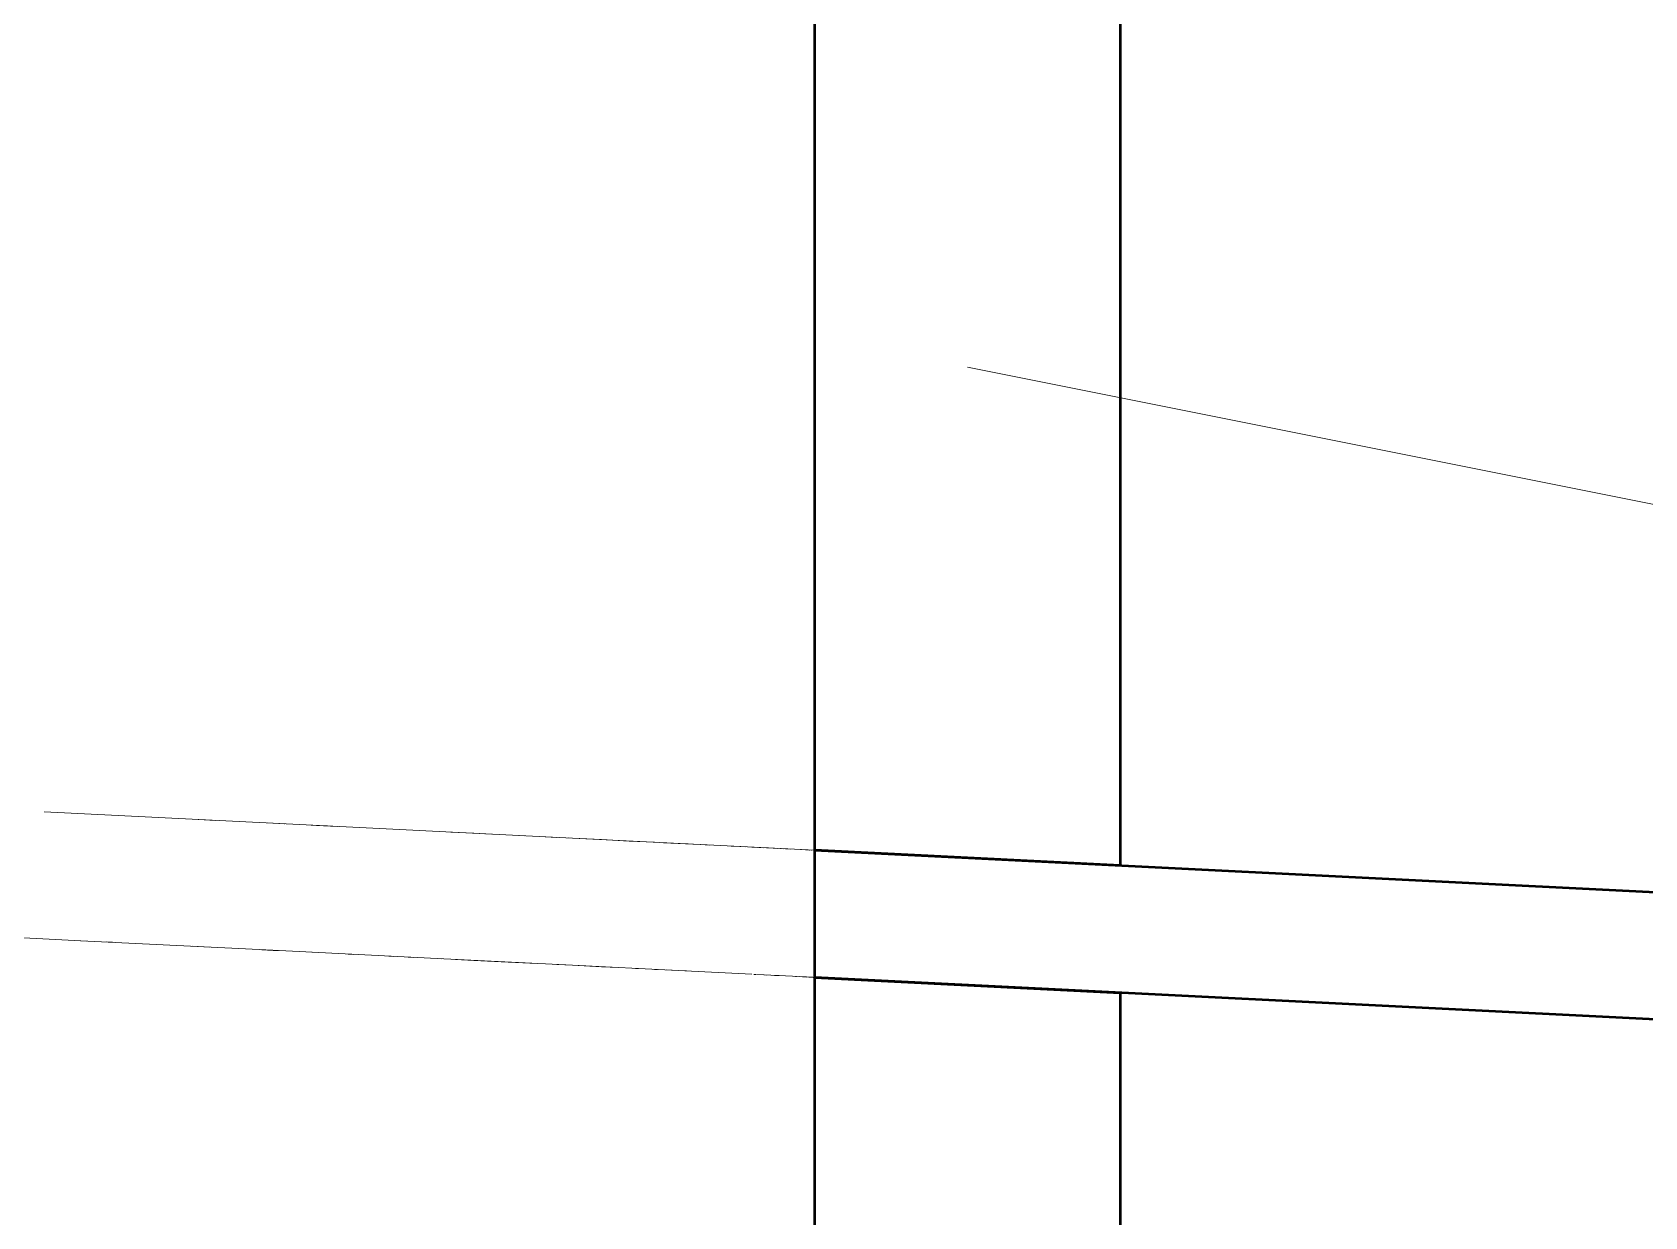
# Model space of a CAD drawing. Header units: metres. Extents: x 10 to 831, y 10 to 584.
# Drawn here: x 289.69 to 315.05, y 270.63 to 289.27 of the extents above; entities that cross this region are included whole.
import ezdxf

# ---------------------------------------------------------------- set-up
doc = ezdxf.new("R2010")
doc.units = ezdxf.units.M
for name, color, linetype, lineweight in [('CUT', 7, 'Continuous', 50), ('TXT', 7, 'Continuous', 18), ('VIS', 8, 'Continuous', 13)]:
    doc.layers.add(name, color=color, linetype=linetype, lineweight=lineweight)

msp = doc.modelspace()

# ---------------------------------------------------------------- linework, layer by layer
at = {"layer": 'CUT'}
for p, q in [((302, 276.4), (302, 300)), ((306.8, 300), (306.8, 276.16)), ((306.8, 276.16), (302, 276.4)), ((302, 274.4), (302, 276.4)), ((302, 276.4), (350, 273.9999)), ((302, 266.4), (302, 274.4)), ((302, 274.4), (306.8, 274.16)), ((350, 271.9999), (302, 274.4)), ((306.8, 274.16), (306.8, 266.16))]:
    msp.add_line(p, q, dxfattribs=at)
at = {"layer": 'TXT'}
msp.add_line((304.4, 284), (334.4, 278), dxfattribs=at)
at = {"layer": 'VIS'}
for p, q in [((302, 276.4), (302, 300)), ((306.8, 300), (306.8, 276.16)), ((289.8748, 277.0064), (293.4744, 276.8264)), ((292.574, 276.8712), (292.2948, 276.8852)), ((293.476, 276.8264), (293.3864, 276.8308)), ((293.4744, 276.8264), (298.1836, 276.5908)), ((293.4744, 276.8264), (293.6592, 276.8172)), ((293.476, 276.8264), (293.6492, 276.8176)), ((294.16, 276.792), (294.0744, 276.7964)), ((294.49, 276.7756), (294.16, 276.792)), ((294.16, 276.792), (294.3316, 276.7836)), ((296.632, 276.6684), (296.272, 276.6864)), ((296.904, 276.6548), (296.632, 276.6684)), ((296.632, 276.6684), (296.798, 276.66)), ((297.436, 276.6284), (297.2412, 276.638)), ((297.94, 276.6028), (297.7568, 276.612)), ((298.184, 276.5908), (298.1232, 276.594)), ((298.1836, 276.5908), (301.042, 276.448)), ((298.644, 276.5676), (298.184, 276.5908)), ((299.076, 276.546), (298.644, 276.5676)), ((299.476, 276.526), (299.076, 276.546)), ((299.076, 276.546), (299.2348, 276.5384)), ((299.848, 276.5076), (299.6156, 276.5192)), ((300.192, 276.4904), (299.848, 276.5076)), ((299.848, 276.5076), (300.004, 276.4996)), ((300.27, 276.4864), (300.192, 276.4904)), ((300.192, 276.4904), (300.3468, 276.4828)), ((300.7172, 276.464), (300.6816, 276.466)), ((300.914, 276.4544), (300.8196, 276.4592)), ((301.04, 276.448), (301.0084, 276.4496)), ((301.0968, 276.4452), (301.04, 276.448)), ((301.04, 276.448), (301.1908, 276.4404)), ((301.042, 276.448), (302, 276.4)), ((301.042, 276.448), (301.24, 276.438)), ((301.268, 276.4364), (301.2396, 276.438)), ((301.46, 276.4268), (301.268, 276.4364)), ((301.268, 276.4364), (301.4172, 276.4292)), ((301.5012, 276.4248), (301.46, 276.4268)), ((301.46, 276.4268), (301.6076, 276.4196)), ((301.786, 276.4108), (301.7728, 276.4112)), ((301.864, 276.4068), (301.8512, 276.4076)), ((301.864, 276.4068), (302.008, 276.3996)), ((301.9212, 276.404), (301.9116, 276.4044)), ((301.9508, 276.4024), (301.9456, 276.4028)), ((301.984, 276.4008), (301.9784, 276.4012)), ((302.0448, 276.3976), (301.98, 276.4008)), ((301.992, 276.4004), (301.99, 276.4004)), ((302, 276.4), (301.998, 276.4)), ((306.8, 276.16), (302, 276.4)), ((302, 274.4), (302, 276.4)), ((350, 273.9999), (302, 276.4)), ((302.0092, 276.3996), (302.2076, 276.3896)), ((302.0484, 276.3976), (302.5128, 276.3744)), ((302.0508, 276.3976), (302.4936, 276.3752)), ((302.1628, 276.392), (302.3116, 276.3844)), ((302.1688, 276.3916), (302.348, 276.3828)), ((302.3032, 276.3848), (302.2384, 276.388)), ((302.2452, 276.3876), (302.3956, 276.3804)), ((302.2536, 276.3872), (304.0016, 276.3)), ((302.306, 276.3848), (302.7612, 276.362)), ((302.3276, 276.3836), (302.51, 276.3744)), ((302.3448, 276.3828), (302.5008, 276.3748)), ((302.3468, 276.3828), (302.5396, 276.3732)), ((302.44, 276.378), (302.5844, 276.3708)), ((302.5616, 276.372), (302.4972, 276.3752)), ((302.5104, 276.3744), (303.0328, 276.3484)), ((302.5112, 276.3744), (302.9396, 276.3532)), ((302.632, 276.3684), (303.3584, 276.332)), ((302.6952, 276.3652), (302.8848, 276.3556)), ((302.696, 276.3652), (302.8916, 276.3556)), ((302.82, 276.3588), (302.7556, 276.3624)), ((302.7592, 276.362), (302.908, 276.3544)), ((302.7984, 276.36), (302.998, 276.35)), ((302.8476, 276.3576), (302.998, 276.35)), ((302.9364, 276.3532), (303.3796, 276.3312)), ((302.9408, 276.3528), (303.14, 276.3428)), ((302.9768, 276.3512), (303.7504, 276.3124)), ((303.134, 276.3432), (303.0164, 276.3492)), ((303.0164, 276.3492), (303.1604, 276.342)), ((303.082, 276.346), (303.94, 276.3032)), ((303.2168, 276.3392), (303.672, 276.3164)), ((303.2812, 276.336), (303.7492, 276.3124)), ((303.4476, 276.3276), (303.33, 276.3336)), ((303.3556, 276.3324), (303.5048, 276.3248)), ((303.3684, 276.3316), (303.7968, 276.31)), ((303.3932, 276.3304), (303.5924, 276.3204)), ((303.4212, 276.3288), (304.016, 276.2992)), ((303.43, 276.3284), (303.63, 276.3184)), ((303.45, 276.3276), (303.6008, 276.32)), ((303.478, 276.326), (303.6736, 276.3164)), ((303.5924, 276.3204), (303.7368, 276.3132)), ((303.8396, 276.308), (303.6436, 276.318)), ((303.832, 276.3084), (304.0216, 276.2988)), ((303.9036, 276.3048), (304.426, 276.2788)), ((303.952, 276.3024), (304.1012, 276.2948)), ((304.0752, 276.2964), (303.9576, 276.302)), ((303.9912, 276.3004), (304.1896, 276.2904)), ((304.0524, 276.2972), (304.5044, 276.2748)), ((304.0852, 276.2956), (304.8116, 276.2596)), ((304.11, 276.2944), (304.308, 276.2844)), ((304.118, 276.294), (304.2656, 276.2868)), ((304.1276, 276.2936), (304.5828, 276.2708)), ((304.1688, 276.2916), (304.3128, 276.2844)), ((304.2144, 276.2892), (304.3692, 276.2816)), ((304.2252, 276.2888), (304.6536, 276.2672)), ((304.2604, 276.2868), (304.456, 276.2772)), ((304.3888, 276.2804), (304.2712, 276.2864)), ((304.518, 276.274), (305.0652, 276.2468)), ((304.5356, 276.2732), (304.7352, 276.2632)), ((304.5484, 276.2724), (304.6976, 276.2652)), ((304.5516, 276.2724), (304.752, 276.2624)), ((304.6296, 276.2684), (304.8296, 276.2584)), ((304.7812, 276.2608), (304.6632, 276.2668)), ((304.6776, 276.266), (304.8568, 276.2572)), ((304.9564, 276.252), (305.1068, 276.2448)), ((304.9688, 276.2516), (305.1584, 276.242)), ((305.0948, 276.2452), (304.9772, 276.2512)), ((305.004, 276.25), (305.4468, 276.2276)), ((305.0332, 276.2484), (305.1772, 276.2412)), ((305.0424, 276.248), (305.238, 276.238)), ((305.0824, 276.246), (305.5108, 276.2244)), ((305.1448, 276.2428), (305.294, 276.2352)), ((305.4868, 276.2256), (305.2908, 276.2356)), ((305.2964, 276.2352), (305.8188, 276.2092)), ((305.404, 276.2296), (305.8008, 276.21)), ((305.4524, 276.2272), (305.6068, 276.2196)), ((305.5384, 276.2232), (305.9744, 276.2012)), ((305.5588, 276.222), (305.7096, 276.2144)), ((305.5936, 276.2204), (305.7932, 276.2104)), ((305.8008, 276.21), (305.6048, 276.2196)), ((305.6092, 276.2196), (305.7532, 276.2124)), ((305.732, 276.2132), (305.9316, 276.2036)), ((305.8796, 276.206), (305.8008, 276.21)), ((305.8248, 276.2088), (306.0204, 276.1988)), ((305.8896, 276.2056), (306.0376, 276.198)), ((305.9392, 276.2032), (306.082, 276.196)), ((306.09, 276.1956), (305.9716, 276.2016)), ((305.9732, 276.2012), (306.1712, 276.1916)), ((306.1612, 276.192), (306.312, 276.1844)), ((306.274, 276.1864), (306.182, 276.1908)), ((306.1856, 276.1908), (306.3296, 276.1836)), ((306.3804, 276.1808), (306.8448, 276.1576)), ((306.5372, 276.1732), (306.3924, 276.1804)), ((306.5136, 276.1744), (308.0576, 276.0972)), ((306.8, 276.16), (306.5764, 276.1712)), ((306.6068, 276.1696), (306.8024, 276.16)), ((306.6892, 276.1656), (306.8636, 276.1568)), ((306.7616, 276.162), (306.9056, 276.1548)), ((306.764, 276.1616), (306.9144, 276.1544)), ((306.7756, 276.1612), (307.2188, 276.1392)), ((306.828, 276.1584), (307.366, 276.1316)), ((306.8304, 276.1584), (306.9936, 276.1504)), ((306.8428, 276.158), (307.78, 276.1108)), ((306.8596, 276.1572), (307.3152, 276.1344)), ((306.8636, 276.1568), (307.0528, 276.1472)), ((306.8892, 276.1556), (307.0848, 276.1456)), ((306.9248, 276.1536), (307.7684, 276.1116)), ((306.9272, 276.1536), (307.0932, 276.1452)), ((306.9284, 276.1536), (307.5264, 276.1236)), ((306.934, 276.1532), (307.0832, 276.146)), ((306.9528, 276.1524), (307.5532, 276.1224)), ((306.9584, 276.152), (307.5544, 276.1224)), ((306.9724, 276.1512), (308.7072, 276.0648)), ((306.9756, 276.1512), (307.4948, 276.1252)), ((306.9804, 276.1508), (307.1796, 276.1412)), ((306.9916, 276.1504), (307.718, 276.114)), ((306.9936, 276.1504), (309.1368, 276.0432)), ((306.9952, 276.1504), (307.1952, 276.1404)), ((307.012, 276.1492), (315.2116, 275.7396)), ((307.0184, 276.1492), (307.212, 276.1396)), ((307.026, 276.1488), (307.21, 276.1396)), ((307.0352, 276.1484), (307.2352, 276.1384)), ((307.0732, 276.1464), (307.6208, 276.1188)), ((307.082, 276.146), (307.2248, 276.1388)), ((307.1348, 276.1432), (308.1188, 276.094)), ((307.1636, 276.142), (307.3452, 276.1328)), ((307.4964, 276.1252), (307.2964, 276.1352)), ((307.2984, 276.1352), (307.4904, 276.1256)), ((307.3664, 276.1316), (307.8184, 276.1092)), ((307.3892, 276.1304), (307.5848, 276.1208)), ((307.39, 276.1304), (307.59, 276.1204)), ((307.4156, 276.1292), (307.6148, 276.1192)), ((307.4316, 276.1284), (307.6316, 276.1184)), ((307.4412, 276.128), (308.0232, 276.0988)), ((307.4536, 276.1272), (307.6512, 276.1176)), ((307.4768, 276.126), (307.6768, 276.116)), ((307.4832, 276.126), (307.646, 276.1176)), ((307.4848, 276.1256), (307.6848, 276.1156)), ((307.4964, 276.1252), (307.696, 276.1152)), ((307.5168, 276.124), (308.0476, 276.0976)), ((307.5304, 276.1236), (307.73, 276.1136)), ((307.5304, 276.1236), (307.6796, 276.116)), ((307.59, 276.1204), (307.7896, 276.1104)), ((307.6184, 276.1192), (308.0824, 276.096)), ((307.626, 276.1188), (307.77, 276.1116)), ((307.6504, 276.1176), (307.8064, 276.1096)), ((307.6532, 276.1172), (307.796, 276.1104)), ((307.656, 276.1172), (310.6748, 275.9664)), ((307.6616, 276.1168), (308.1048, 276.0948)), ((307.6736, 276.1164), (308.6636, 276.0668)), ((307.694, 276.1152), (307.8936, 276.1052)), ((307.734, 276.1132), (308.2564, 276.0872)), ((307.7568, 276.112), (307.9544, 276.1024)), ((307.7688, 276.1116), (308.3668, 276.0816)), ((307.7704, 276.1116), (308.226, 276.0888)), ((307.7784, 276.1112), (307.9776, 276.1012)), ((307.792, 276.1104), (307.9852, 276.1008)), ((307.8292, 276.1084), (308.0288, 276.0984)), ((307.8352, 276.1084), (308.0352, 276.0984)), ((307.8904, 276.1056), (308.072, 276.0964)), ((307.9152, 276.1044), (309.3136, 276.0344)), ((307.9552, 276.1024), (308.5496, 276.0724)), ((308.0004, 276.1), (308.1896, 276.0904)), ((308.0636, 276.0968), (308.2592, 276.0872)), ((308.1268, 276.0936), (308.276, 276.0864)), ((308.1356, 276.0932), (308.6248, 276.0688)), ((308.1712, 276.0916), (308.3668, 276.0816)), ((308.176, 276.0912), (308.3752, 276.0812)), ((308.1956, 276.0904), (308.3956, 276.0804)), ((308.202, 276.09), (308.346, 276.0828)), ((308.244, 276.088), (308.4416, 276.078)), ((308.27, 276.0864), (308.4208, 276.0788)), ((308.3604, 276.082), (309.2256, 276.0388)), ((308.3884, 276.0804), (308.5884, 276.0704)), ((308.4104, 276.0796), (309.7916, 276.0104)), ((308.4448, 276.0776), (309.1712, 276.0416)), ((308.4512, 276.0776), (309.0276, 276.0488)), ((308.51, 276.0744), (308.9388, 276.0532)), ((308.5236, 276.074), (308.7228, 276.064)), ((308.5464, 276.0728), (309.0108, 276.0496)), ((308.5656, 276.0716), (308.7588, 276.062)), ((308.5868, 276.0708), (308.7428, 276.0628)), ((308.5876, 276.0708), (309.086, 276.0456)), ((308.6124, 276.0692), (308.8116, 276.0596)), ((308.6172, 276.0692), (308.7992, 276.06)), ((308.6348, 276.0684), (308.8348, 276.0584)), ((308.6812, 276.066), (309.1368, 276.0432)), ((308.7232, 276.064), (308.8724, 276.0564)), ((308.7288, 276.0636), (308.9288, 276.0536)), ((308.7784, 276.0612), (308.9224, 276.054)), ((308.8428, 276.058), (308.9904, 276.0504)), ((308.8464, 276.0576), (309.0424, 276.048)), ((308.8728, 276.0564), (309.0232, 276.0488)), ((308.8908, 276.0556), (309.0904, 276.0456)), ((308.8984, 276.0552), (309.8108, 276.0096)), ((308.9316, 276.0536), (309.462, 276.0268)), ((308.9444, 276.0528), (309.1428, 276.0428)), ((308.9492, 276.0524), (310.4676, 275.9768)), ((308.974, 276.0512), (309.1736, 276.0412)), ((308.9788, 276.0512), (309.5164, 276.024)), ((308.9932, 276.0504), (309.1872, 276.0408)), ((309.0288, 276.0484), (309.2288, 276.0384)), ((309.0348, 276.0484), (309.2324, 276.0384)), ((309.0924, 276.0452), (310.03, 275.9984)), ((309.114, 276.0444), (309.2772, 276.036)), ((309.1164, 276.044), (312.84, 275.858)), ((309.1268, 276.0436), (309.6492, 276.0176)), ((309.1372, 276.0432), (309.3264, 276.0336)), ((309.2036, 276.04), (309.8024, 276.01)), ((309.32, 276.034), (309.4688, 276.0264)), ((309.3388, 276.0332), (309.5324, 276.0232)), ((309.354, 276.0324), (309.5544, 276.0224)), ((309.3544, 276.0324), (309.4984, 276.0252)), ((309.3672, 276.0316), (309.7956, 276.0104)), ((309.3716, 276.0316), (309.5708, 276.0216)), ((309.3904, 276.0304), (309.5904, 276.0204)), ((309.41, 276.0296), (309.6096, 276.0196)), ((309.4308, 276.0284), (309.6308, 276.0184)), ((309.4348, 276.0284), (309.6344, 276.0184)), ((309.4752, 276.0264), (309.626, 276.0188)), ((309.496, 276.0252), (310.48, 275.976)), ((309.5232, 276.024), (309.6792, 276.016)), ((309.5864, 276.0208), (309.786, 276.0108)), ((309.592, 276.0204), (310.0472, 275.9976)), ((309.6004, 276.02), (310.8876, 275.9556)), ((309.604, 276.02), (310.1804, 275.9908)), ((309.7076, 276.0148), (309.8896, 276.0056)), ((309.7196, 276.014), (309.9192, 276.004)), ((309.7216, 276.014), (309.9164, 276.004)), ((309.7288, 276.0136), (310.172, 275.9916)), ((309.7668, 276.0116), (310.256, 275.9872)), ((309.784, 276.0108), (310.2484, 275.9876)), ((309.8252, 276.0088), (310.418, 275.9792)), ((309.8948, 276.0052), (310.4632, 275.9768)), ((309.898, 276.0052), (310.6244, 275.9688)), ((309.9164, 276.004), (310.0652, 275.9968)), ((309.9448, 276.0028), (311.4892, 275.9256)), ((309.9928, 276.0004), (310.8768, 275.956)), ((310.0212, 275.9988), (310.2168, 275.9892)), ((310.0776, 275.996), (310.2284, 275.9884)), ((310.0908, 275.9956), (310.9564, 275.952)), ((310.294, 275.9852), (310.094, 275.9952)), ((310.1124, 275.9944), (310.3056, 275.9848)), ((310.1572, 275.992), (310.3512, 275.9824)), ((310.17, 275.9916), (310.3692, 275.9816)), ((310.1904, 275.9904), (310.3904, 275.9804)), ((310.2188, 275.9892), (310.3628, 275.982)), ((310.224, 275.9888), (310.6524, 275.9672)), ((310.2284, 275.9884), (310.4284, 275.9784)), ((310.2344, 275.9884), (310.4344, 275.9784)), ((310.2484, 275.9876), (311.0784, 275.946)), ((310.2748, 275.9864), (310.4748, 275.9764)), ((310.294, 275.9852), (310.4936, 275.9752)), ((310.3332, 275.9832), (310.5316, 275.9736)), ((310.3852, 275.9808), (310.5848, 275.9708)), ((310.4348, 275.9784), (310.6164, 275.9692)), ((310.4596, 275.9772), (310.9276, 275.9536)), ((310.5028, 275.9748), (310.958, 275.952)), ((310.5128, 275.9744), (310.6616, 275.9668)), ((310.52, 275.974), (311.0424, 275.948)), ((310.526, 275.9736), (310.724, 275.964)), ((310.5328, 275.9732), (311.1288, 275.9436)), ((310.5592, 275.972), (310.7584, 275.962)), ((310.6148, 275.9692), (311.058, 275.9472)), ((310.6804, 275.966), (311.132, 275.9432)), ((310.7264, 275.9636), (310.9264, 275.9536)), ((310.7452, 275.9628), (310.9084, 275.9544)), ((310.7616, 275.962), (310.9608, 275.952)), ((310.7948, 275.9604), (310.9388, 275.9532)), ((310.8856, 275.9556), (311.0792, 275.946)), ((310.916, 275.954), (311.5144, 275.9244)), ((310.9672, 275.9516), (311.5648, 275.9216)), ((310.9672, 275.9516), (311.9048, 275.9048)), ((311.0112, 275.9496), (311.2088, 275.9396)), ((311.022, 275.9488), (311.1768, 275.9412)), ((311.0316, 275.9484), (311.6, 275.92)), ((311.034, 275.9484), (311.234, 275.9384)), ((311.0812, 275.946), (311.5096, 275.9244)), ((311.1092, 275.9444), (311.2584, 275.9372)), ((311.1292, 275.9436), (312.0252, 275.8988)), ((311.1412, 275.9428), (311.3332, 275.9332)), ((311.1836, 275.9408), (311.3832, 275.9308)), ((311.4928, 275.9252), (311.2932, 275.9352)), ((311.3212, 275.934), (311.9032, 275.9048)), ((311.3512, 275.9324), (312.0776, 275.896)), ((311.3564, 275.932), (311.5556, 275.9224)), ((311.3712, 275.9316), (311.5152, 275.9244)), ((311.398, 275.93), (311.8872, 275.9056)), ((311.4044, 275.9296), (311.604, 275.92)), ((311.4072, 275.9296), (311.938, 275.9032)), ((311.4136, 275.9292), (311.8688, 275.9064)), ((311.428, 275.9284), (311.628, 275.9184)), ((311.4304, 275.9284), (311.6304, 275.9184)), ((311.4536, 275.9272), (312.366, 275.8816)), ((311.4928, 275.9252), (311.6928, 275.9152)), ((311.5008, 275.9248), (311.9436, 275.9028)), ((311.5252, 275.9236), (311.7068, 275.9148)), ((311.584, 275.9208), (311.7348, 275.9132)), ((311.6488, 275.9176), (313.1672, 275.8416)), ((311.6592, 275.9172), (311.8524, 275.9072)), ((311.708, 275.9148), (311.864, 275.9068)), ((311.7552, 275.9124), (311.9552, 275.9024)), ((311.8016, 275.91), (311.9992, 275.9)), ((311.8216, 275.9088), (312.6872, 275.8656)), ((311.8572, 275.9072), (312.8408, 275.858)), ((311.8736, 275.9064), (312.0736, 275.8964)), ((311.8816, 275.906), (312.0816, 275.896)), ((311.9128, 275.9044), (312.4352, 275.8784)), ((311.9252, 275.9036), (312.1248, 275.8936)), ((311.938, 275.9032), (312.3664, 275.8816)), ((311.95, 275.9024), (312.4144, 275.8792)), ((311.9552, 275.9024), (312.154, 275.8924)), ((311.9624, 275.902), (312.9488, 275.8524)), ((311.9788, 275.9012), (312.1744, 275.8912)), ((312.1088, 275.8944), (312.3064, 275.8848)), ((312.1216, 275.894), (312.7172, 275.864)), ((312.1628, 275.892), (312.7608, 275.862)), ((312.1684, 275.8916), (312.358, 275.882)), ((312.1864, 275.8908), (312.3372, 275.8832)), ((312.1908, 275.8904), (312.3908, 275.8804)), ((312.2408, 275.888), (312.7392, 275.8632)), ((312.252, 275.8876), (312.4336, 275.8784)), ((312.294, 275.8852), (312.486, 275.8756)), ((312.3104, 275.8844), (314.9076, 275.7548)), ((312.3152, 275.8844), (312.91, 275.8544)), ((312.3244, 275.8836), (312.7796, 275.8612)), ((312.3688, 275.8816), (314.8744, 275.7564)), ((312.3764, 275.8812), (312.5396, 275.8732)), ((312.3868, 275.8808), (312.8296, 275.8584)), ((312.4248, 275.8788), (313.4148, 275.8292)), ((312.4324, 275.8784), (312.626, 275.8688)), ((312.692, 275.8656), (312.492, 275.8756)), ((312.5112, 275.8744), (312.7104, 275.8644)), ((312.6012, 275.87), (312.8008, 275.86)), ((312.63, 275.8684), (312.83, 275.8584)), ((312.644, 275.8676), (312.8, 275.86)), ((312.6808, 275.866), (312.8808, 275.856)), ((312.692, 275.8656), (312.8916, 275.8556)), ((312.724, 275.864), (313.3232, 275.834)), ((312.7892, 275.8604), (312.9396, 275.8532)), ((312.7948, 275.8604), (313.2236, 275.8388)), ((312.7964, 275.86), (313.7944, 275.8104)), ((312.8116, 275.8596), (312.9556, 275.8524)), ((312.822, 275.8588), (313.3524, 275.8324)), ((312.8732, 275.8564), (313.0672, 275.8468)), ((312.9876, 275.8508), (313.1852, 275.8408)), ((312.9908, 275.8504), (313.1908, 275.8404)), ((313.0288, 275.8484), (313.5184, 275.824)), ((313.0336, 275.8484), (313.2336, 275.8384)), ((313.0728, 275.8464), (313.2728, 275.8364)), ((313.0952, 275.8452), (313.5308, 275.8236)), ((313.1488, 275.8424), (313.7452, 275.8128)), ((313.1532, 275.8424), (313.3488, 275.8324)), ((313.18, 275.8408), (313.3796, 275.8312)), ((313.188, 275.8408), (313.652, 275.8172)), ((313.206, 275.8396), (313.786, 275.8108)), ((313.2168, 275.8392), (314.1544, 275.7924)), ((313.2352, 275.8384), (313.3868, 275.8308)), ((313.2556, 275.8372), (313.4512, 275.8276)), ((313.278, 275.836), (314.9328, 275.7532)), ((313.28, 275.836), (314.176, 275.7912)), ((313.3052, 275.8348), (313.4948, 275.8252)), ((313.3056, 275.8348), (313.828, 275.8084)), ((313.3424, 275.8328), (313.524, 275.8236)), ((313.3496, 275.8324), (313.5488, 275.8224)), ((313.3576, 275.832), (313.5568, 275.822)), ((313.3584, 275.832), (313.9564, 275.802)), ((313.376, 275.8312), (316.0768, 275.696)), ((313.3764, 275.8312), (314.9208, 275.754)), ((313.3876, 275.8308), (313.532, 275.8236)), ((313.3916, 275.8304), (313.542, 275.8228)), ((313.3992, 275.83), (313.5984, 275.82)), ((313.4276, 275.8288), (314.0276, 275.7988)), ((313.43, 275.8284), (313.63, 275.8184)), ((313.4468, 275.8276), (313.6388, 275.818)), ((313.4804, 275.826), (313.68, 275.816)), ((313.568, 275.8216), (313.7156, 275.8144)), ((313.5804, 275.8208), (314.0484, 275.7976)), ((313.6436, 275.818), (314.5564, 275.772)), ((313.8908, 275.8056), (313.6908, 275.8156)), ((313.6912, 275.8156), (313.8892, 275.8056)), ((313.7076, 275.8148), (314.3056, 275.7848)), ((313.7564, 275.812), (314.3564, 275.782)), ((313.778, 275.8112), (313.9756, 275.8012)), ((313.8332, 275.8084), (314.0332, 275.7984)), ((313.8908, 275.8056), (314.4904, 275.7756)), ((313.8984, 275.8052), (314.418, 275.7792)), ((313.9228, 275.804), (314.1224, 275.794)), ((313.936, 275.8032), (314.132, 275.7936)), ((313.9376, 275.8032), (314.0804, 275.796)), ((313.964, 275.8016), (314.108, 275.7944)), ((313.9788, 275.8012), (314.1784, 275.7912)), ((313.994, 275.8004), (314.1448, 275.7928)), ((314.0076, 275.7996), (314.1708, 275.7916)), ((314.0372, 275.798), (314.6192, 275.7692)), ((314.038, 275.798), (314.2332, 275.7884)), ((314.0692, 275.7964), (314.2512, 275.7876)), ((314.1072, 275.7948), (314.7028, 275.7648)), ((314.116, 275.794), (314.5804, 275.7708)), ((314.1456, 275.7928), (314.2976, 275.7852)), ((314.2184, 275.7892), (315.202, 275.74)), ((314.2336, 275.7884), (314.7316, 275.7636)), ((314.2368, 275.788), (314.7672, 275.7616)), ((314.272, 275.7864), (314.472, 275.7764)), ((314.2972, 275.7852), (314.8916, 275.7556)), ((314.342, 275.7828), (314.9388, 275.7532)), ((314.3484, 275.7824), (315.8668, 275.7068)), ((314.366, 275.7816), (314.5596, 275.772)), ((314.442, 275.778), (314.6316, 275.7684)), ((314.454, 275.7772), (314.6016, 275.77)), ((314.4752, 275.7764), (314.6748, 275.7664)), ((314.5484, 275.7724), (314.9844, 275.7508)), ((314.5532, 275.7724), (314.7524, 275.7624)), ((314.554, 275.7724), (314.7536, 275.7624)), ((314.5688, 275.7716), (314.7664, 275.7616)), ((314.5956, 275.7704), (314.7952, 275.7604)), ((314.5996, 275.77), (314.7916, 275.7604)), ((314.6272, 275.7688), (314.8272, 275.7588)), ((314.6332, 275.7684), (314.8332, 275.7584)), ((314.66, 275.7668), (315.1496, 275.7424)), ((314.6988, 275.7652), (315.2212, 275.7388)), ((314.7948, 275.7604), (314.9376, 275.7532)), ((314.796, 275.76), (314.978, 275.7512)), ((314.82, 275.7588), (315.0156, 275.7492)), ((314.8288, 275.7584), (314.9848, 275.7508)), ((314.878, 275.756), (315.4716, 275.7264)), ((314.898, 275.7552), (315.0484, 275.7476)), ((286.9948, 275.1504), (290.4496, 274.9776)), ((290.448, 274.9776), (290.548, 274.9728)), ((290.4496, 274.9776), (293.4744, 274.8264)), ((290.848, 274.9576), (290.948, 274.9524)), ((292.202, 274.89), (292.4812, 274.876)), ((293.2972, 274.8352), (293.476, 274.826)), ((293.4744, 274.8264), (296.056, 274.6972)), ((293.476, 274.826), (293.5616, 274.822)), ((293.9888, 274.8004), (294.0744, 274.7964)), ((294.6548, 274.7672), (294.7376, 274.7632)), ((295.294, 274.7352), (295.3732, 274.7312)), ((295.6028, 274.72), (295.6784, 274.716)), ((296.056, 274.6972), (298.1836, 274.5908)), ((296.056, 274.6972), (296.128, 274.6936)), ((296.344, 274.6828), (296.632, 274.6684)), ((296.632, 274.6684), (297.176, 274.6412)), ((297.176, 274.6412), (297.6308, 274.6184)), ((297.94, 274.6028), (298.184, 274.5908)), ((298.1836, 274.5908), (299.848, 274.5076)), ((298.184, 274.5908), (298.644, 274.5676)), ((298.644, 274.5676), (298.914, 274.5544)), ((299.176, 274.5412), (299.226, 274.5388)), ((299.476, 274.526), (299.5224, 274.524)), ((299.662, 274.5168), (299.848, 274.5076)), ((299.848, 274.5076), (301.0088, 274.4496)), ((299.848, 274.5076), (299.9768, 274.5012)), ((301.04, 274.448), (301.0684, 274.4464)), ((301.0816, 274.446), (301.7604, 274.412)), ((301.2112, 274.4396), (301.2396, 274.438)), ((301.364, 274.432), (301.436, 274.428)), ((301.692, 274.4156), (301.7088, 274.4144)), ((301.76, 274.412), (301.7992, 274.41)), ((302.1592, 274.392), (301.7604, 274.412)), ((301.7604, 274.412), (302, 274.4)), ((302.01, 274.3996), (301.8108, 274.4096)), ((302.0472, 274.3976), (301.8544, 274.4072)), ((301.864, 274.4068), (301.8736, 274.4064)), ((301.902, 274.4048), (301.94, 274.4032)), ((302.0712, 274.3964), (301.9092, 274.4044)), ((301.94, 274.4032), (301.9564, 274.402)), ((305.7456, 274.2128), (301.9552, 274.4024)), ((302.8964, 274.3552), (301.9636, 274.402)), ((301.9728, 274.4012), (301.984, 274.4008)), ((301.984, 274.4008), (301.986, 274.4008)), ((302.2672, 274.3868), (301.984, 274.4008)), ((302.1888, 274.3904), (301.9896, 274.4004)), ((301.992, 274.4004), (301.994, 274.4004)), ((302, 274.4), (306.8, 274.16)), ((302, 266.4), (302, 274.4)), ((302, 274.4), (303.262, 274.3368)), ((350, 271.9999), (302, 274.4)), ((302.1728, 274.3912), (302.0124, 274.3992)), ((302.1628, 274.392), (302.0136, 274.3992)), ((303.018, 274.3492), (302.018, 274.3992)), ((302.1964, 274.39), (302.0184, 274.3992)), ((302.2196, 274.3892), (302.0196, 274.3992)), ((302.2424, 274.388), (302.044, 274.3976)), ((303.3484, 274.3324), (302.0612, 274.3968)), ((302.2108, 274.3896), (302.064, 274.3968)), ((302.3008, 274.3848), (302.1012, 274.3948)), ((303.1248, 274.3436), (302.126, 274.3936)), ((302.3448, 274.3828), (302.1888, 274.3904)), ((302.3968, 274.38), (302.2028, 274.39)), ((302.2364, 274.388), (302.2948, 274.3852)), ((302.3008, 274.3848), (302.5008, 274.3748)), ((302.7968, 274.36), (302.3684, 274.3816)), ((303.3844, 274.3308), (302.3876, 274.3808)), ((302.5896, 274.3704), (302.3896, 274.3804)), ((303.0092, 274.3496), (302.4156, 274.3792)), ((302.6368, 274.368), (302.4368, 274.378)), ((302.68, 274.366), (302.4804, 274.376)), ((302.6888, 274.3656), (302.4888, 274.3756)), ((302.6872, 274.3656), (302.4952, 274.3752)), ((303.8796, 274.306), (302.4988, 274.3752)), ((302.7592, 274.362), (302.61, 274.3696)), ((302.802, 274.36), (302.6204, 274.3688)), ((304.2508, 274.2876), (302.6924, 274.3652)), ((302.7032, 274.3648), (302.7616, 274.362)), ((302.9076, 274.3548), (302.708, 274.3644)), ((302.9084, 274.3544), (302.7304, 274.3636)), ((302.974, 274.3512), (302.7784, 274.3612)), ((303.098, 274.3452), (302.898, 274.3552)), ((303.0028, 274.35), (303.2312, 274.3384)), ((303.2032, 274.34), (303.0044, 274.3496)), ((303.2812, 274.336), (303.1252, 274.3436)), ((303.3568, 274.332), (303.1572, 274.342)), ((303.3668, 274.3316), (303.2048, 274.3396)), ((303.4212, 274.3288), (303.2228, 274.3388)), ((303.654, 274.3172), (303.2256, 274.3388)), ((303.8304, 274.3084), (303.2352, 274.3384)), ((303.4364, 274.328), (303.2364, 274.338)), ((303.6772, 274.316), (303.2372, 274.338)), ((303.488, 274.3256), (303.288, 274.3356)), ((303.5, 274.3252), (303.3, 274.3348)), ((303.5288, 274.3236), (303.3472, 274.3328)), ((303.5608, 274.322), (303.3668, 274.3316)), ((303.6204, 274.3188), (303.4424, 274.328)), ((303.5, 274.3252), (303.6996, 274.3152)), ((303.7572, 274.312), (303.5612, 274.322)), ((304.5804, 274.2708), (303.584, 274.3208)), ((303.84, 274.308), (303.648, 274.3176)), ((303.8792, 274.306), (303.6792, 274.316)), ((303.6824, 274.316), (304.664, 274.2668)), ((305.2112, 274.2396), (303.814, 274.3092)), ((304.104, 274.2948), (303.9048, 274.3048)), ((304.1516, 274.2924), (303.9516, 274.3024)), ((304.5544, 274.2724), (303.9556, 274.3024)), ((304.5916, 274.2704), (303.9984, 274.3)), ((305.0192, 274.2492), (304.0192, 274.2992)), ((304.2556, 274.2872), (304.074, 274.2964)), ((304.5108, 274.2744), (304.0824, 274.296)), ((304.2876, 274.2856), (304.0876, 274.2956)), ((304.2968, 274.2852), (304.0972, 274.2952)), ((304.0988, 274.2952), (304.236, 274.2884)), ((304.3192, 274.284), (304.14, 274.2928)), ((304.3968, 274.28), (304.198, 274.29)), ((304.5492, 274.2724), (304.3636, 274.282)), ((304.5896, 274.2704), (304.3896, 274.2804)), ((304.636, 274.2684), (304.436, 274.278)), ((304.6988, 274.2652), (304.4992, 274.2752)), ((305.5224, 274.224), (304.5232, 274.274)), ((305.1128, 274.2444), (304.5308, 274.2736)), ((305.5392, 274.2232), (304.5968, 274.27)), ((304.8176, 274.2592), (304.6756, 274.2664)), ((304.6988, 274.2652), (304.8988, 274.2552)), ((305.4372, 274.228), (304.704, 274.2648)), ((304.9316, 274.2536), (304.7356, 274.2632)), ((304.9928, 274.2504), (304.8008, 274.26)), ((305.404, 274.2296), (304.8092, 274.2596)), ((305.0212, 274.2488), (304.8228, 274.2588)), ((305.0784, 274.246), (304.8784, 274.256)), ((305.0868, 274.2456), (304.8868, 274.2556)), ((305.368, 274.2316), (304.9396, 274.2532)), ((304.9488, 274.2524), (304.9816, 274.2508)), ((305.08, 274.246), (305.1128, 274.2444)), ((305.0848, 274.2456), (305.7856, 274.2108)), ((305.3008, 274.2348), (305.1012, 274.2448)), ((305.7516, 274.2124), (305.1528, 274.2424)), ((305.346, 274.2328), (305.1644, 274.2416)), ((306.1744, 274.1912), (305.178, 274.2412)), ((305.39, 274.2304), (305.19, 274.2404)), ((305.3676, 274.2316), (305.1976, 274.24)), ((306.6176, 274.1692), (305.2176, 274.2392)), ((305.436, 274.2284), (305.236, 274.2384)), ((305.384, 274.2308), (305.2424, 274.238)), ((305.496, 274.2252), (305.296, 274.2352)), ((305.4656, 274.2268), (305.3096, 274.2344)), ((307.026, 274.1488), (305.3712, 274.2316)), ((305.4076, 274.2296), (305.4404, 274.228)), ((305.634, 274.2184), (305.4724, 274.2264)), ((305.5388, 274.2232), (305.5716, 274.2216)), ((306.1744, 274.1912), (305.5808, 274.2208)), ((305.6696, 274.2164), (305.7024, 274.2148)), ((305.886, 274.2056), (305.6864, 274.2156)), ((306.2976, 274.1852), (305.698, 274.2152)), ((305.988, 274.2008), (305.7892, 274.2104)), ((305.9392, 274.2032), (305.7964, 274.21)), ((305.9508, 274.2024), (305.8092, 274.2096)), ((305.84, 274.208), (305.86, 274.2072)), ((306.034, 274.1984), (305.8484, 274.2076)), ((306.0732, 274.1964), (305.8912, 274.2056)), ((305.8976, 274.2052), (306.4972, 274.1752)), ((306.4976, 274.1752), (305.8992, 274.2052)), ((306.1456, 274.1928), (305.9536, 274.2024)), ((305.998, 274.2), (306.0176, 274.1992)), ((306.6092, 274.1696), (306.0136, 274.1992)), ((306.2356, 274.1884), (306.0356, 274.1984)), ((306.2772, 274.186), (306.0828, 274.196)), ((306.116, 274.194), (306.1752, 274.1912)), ((306.402, 274.18), (306.246, 274.1876)), ((306.274, 274.1864), (306.3332, 274.1832)), ((306.828, 274.1584), (306.2904, 274.1856)), ((306.55, 274.1724), (306.3504, 274.1824)), ((306.5528, 274.1724), (306.3528, 274.1824)), ((306.972, 274.1512), (306.3744, 274.1812)), ((306.5176, 274.174), (306.376, 274.1812)), ((306.392, 274.1804), (306.4908, 274.1756)), ((308.1192, 274.094), (306.4404, 274.178)), ((306.6772, 274.166), (306.4776, 274.176)), ((306.6856, 274.1656), (306.4856, 274.1756)), ((306.4868, 274.1756), (307.7484, 274.1124)), ((306.55, 274.1724), (306.6748, 274.1664)), ((306.776, 274.1612), (306.6, 274.17)), ((307.082, 274.146), (306.6532, 274.1672)), ((306.8892, 274.1556), (306.6932, 274.1652)), ((306.9036, 274.1548), (306.7572, 274.162)), ((306.93, 274.1536), (306.768, 274.1616)), ((306.9812, 274.1508), (306.782, 274.1608)), ((313.618, 273.8192), (306.7988, 274.16)), ((306.8, 274.16), (306.8, 266.16)), ((307.0168, 274.1492), (306.8172, 274.1592)), ((307.8188, 274.1092), (306.8192, 274.1592)), ((306.9844, 274.1508), (306.824, 274.1588)), ((307.0248, 274.1488), (306.8248, 274.1588)), ((307.0352, 274.1484), (306.8356, 274.1584)), ((307.0732, 274.1464), (306.8904, 274.1556)), ((307.52, 274.124), (306.9208, 274.154)), ((307.1348, 274.1432), (306.938, 274.1532)), ((307.084, 274.1456), (306.9424, 274.1528)), ((308.6728, 274.0664), (306.9536, 274.1524)), ((307.1636, 274.142), (306.9816, 274.1508)), ((307.1816, 274.1408), (306.9824, 274.1508)), ((307.5168, 274.124), (306.9864, 274.1508)), ((307.4828, 274.126), (306.9936, 274.1504)), ((307.694, 274.1152), (307.096, 274.1452)), ((307.2984, 274.1352), (307.1064, 274.1448)), ((307.3272, 274.1336), (307.1276, 274.1436)), ((308.014, 274.0992), (307.1488, 274.1424)), ((307.7568, 274.112), (307.1632, 274.142)), ((307.3384, 274.1332), (307.1824, 274.1408)), ((307.39, 274.1304), (307.19, 274.1404)), ((307.4052, 274.1296), (307.212, 274.1392)), ((307.7492, 274.1124), (307.2388, 274.138)), ((307.4412, 274.128), (307.2472, 274.1376)), ((307.4944, 274.1252), (307.2944, 274.1352)), ((307.4964, 274.1252), (307.2964, 274.1352)), ((307.4788, 274.126), (307.3032, 274.1348)), ((307.9676, 274.1016), (307.4052, 274.1296)), ((308.7896, 274.0604), (307.4084, 274.1296)), ((308.4104, 274.0796), (307.4236, 274.1288)), ((307.4964, 274.1252), (307.696, 274.1152)), ((310.7676, 273.9616), (307.5092, 274.1244)), ((307.9388, 274.1032), (307.5104, 274.1244)), ((308.566, 274.0716), (307.5696, 274.1216)), ((307.8, 274.11), (307.6016, 274.12)), ((307.812, 274.1096), (307.612, 274.1196)), ((308.2132, 274.0892), (307.6148, 274.1192)), ((307.8352, 274.1084), (307.6352, 274.1184)), ((307.8764, 274.106), (307.6768, 274.116)), ((307.8904, 274.1056), (307.7088, 274.1144)), ((308.0636, 274.0968), (307.868, 274.1068)), ((308.6636, 274.0668), (307.9304, 274.1036)), ((308.5472, 274.0728), (307.9512, 274.1024)), ((308.1356, 274.0932), (307.9724, 274.1012)), ((314.4764, 273.776), (307.9744, 274.1012)), ((308.1904, 274.0904), (307.99, 274.1004)), ((308.1816, 274.0908), (308.006, 274.0996)), ((308.2484, 274.0876), (308.0704, 274.0964)), ((308.9492, 274.0524), (308.1056, 274.0948)), ((308.1692, 274.0916), (309.1508, 274.0424)), ((308.3748, 274.0812), (308.176, 274.0912)), ((308.8044, 274.0596), (308.2052, 274.0896)), ((308.8356, 274.0584), (308.2592, 274.0872)), ((308.8908, 274.0556), (308.2924, 274.0852)), ((308.5236, 274.074), (308.324, 274.0836)), ((308.51, 274.0744), (308.3672, 274.0816)), ((308.578, 274.0712), (308.4012, 274.08)), ((308.612, 274.0696), (308.412, 274.0796)), ((308.6244, 274.0688), (308.4244, 274.0788)), ((308.5868, 274.0708), (308.4308, 274.0784)), ((308.6312, 274.0684), (308.4312, 274.0784)), ((308.6348, 274.0684), (308.4348, 274.0784)), ((308.6172, 274.0692), (308.4356, 274.0784)), ((308.6328, 274.0684), (308.4472, 274.0776)), ((308.684, 274.066), (308.484, 274.0756)), ((308.6932, 274.0652), (308.4932, 274.0752)), ((308.6952, 274.0652), (308.4956, 274.0752)), ((308.788, 274.0604), (308.6248, 274.0688)), ((308.8464, 274.0576), (308.6508, 274.0676)), ((308.6952, 274.0652), (308.8952, 274.0552)), ((308.8844, 274.0556), (308.7088, 274.0644)), ((308.9436, 274.0528), (308.746, 274.0628)), ((309.5508, 274.0224), (308.7488, 274.0624)), ((308.954, 274.0524), (308.754, 274.0624)), ((309.364, 274.032), (308.766, 274.0616)), ((308.9608, 274.052), (308.7828, 274.0608)), ((308.9932, 274.0504), (308.7992, 274.06)), ((308.9788, 274.0512), (308.7996, 274.06)), ((309.0112, 274.0496), (308.8116, 274.0596)), ((310.2168, 273.9892), (308.8172, 274.0592)), ((309.0756, 274.0464), (308.8756, 274.0564)), ((309.7448, 274.0128), (308.8796, 274.056)), ((309.496, 274.0252), (308.9056, 274.0548)), ((309.1972, 274.04), (309.0352, 274.0484)), ((309.6284, 274.0184), (309.0808, 274.046)), ((309.3728, 274.0312), (309.1736, 274.0412)), ((309.388, 274.0308), (309.1896, 274.0404)), ((322.6108, 273.3696), (309.212, 274.0396)), ((309.6528, 274.0172), (309.2244, 274.0388)), ((309.4348, 274.0284), (309.2348, 274.0384)), ((309.4836, 274.026), (309.2836, 274.036)), ((309.9132, 274.0044), (309.3136, 274.0344)), ((310.3168, 273.984), (309.318, 274.034)), ((309.5232, 274.024), (309.3672, 274.0316)), ((309.5684, 274.0216), (309.3692, 274.0316)), ((311.0712, 273.9464), (309.4164, 274.0292)), ((309.9928, 274.0004), (309.462, 274.0268)), ((309.6888, 274.0156), (309.4892, 274.0256)), ((309.6728, 274.0164), (309.4948, 274.0252)), ((310.4388, 273.978), (309.4964, 274.0252)), ((309.7076, 274.0148), (309.526, 274.0236)), ((310.1356, 273.9932), (309.54, 274.0232)), ((309.5712, 274.0216), (310.5528, 273.9724)), ((309.7668, 274.0116), (309.6036, 274.02)), ((310.208, 273.9896), (309.6096, 274.0196)), ((310.6184, 273.9692), (309.6188, 274.0192)), ((309.824, 274.0088), (309.624, 274.0188)), ((309.8308, 274.0084), (309.6308, 274.0184)), ((310.2172, 273.9892), (309.6548, 274.0172)), ((310.13, 273.9936), (309.69, 274.0156)), ((309.892, 274.0052), (309.6924, 274.0152)), ((310.294, 273.9852), (309.6944, 274.0152)), ((309.9884, 274.0004), (309.796, 274.01)), ((310.0212, 273.9988), (309.8252, 274.0088)), ((310.9376, 273.9532), (309.8636, 274.0068)), ((309.8944, 274.0052), (310.4936, 273.9752)), ((310.1124, 273.9944), (309.9188, 274.004)), ((310.1184, 273.994), (309.9192, 274.004)), ((310.1176, 273.994), (309.932, 274.0036)), ((310.1308, 273.9936), (309.9608, 274.002)), ((310.1572, 273.992), (309.9632, 274.002)), ((310.1904, 273.9904), (309.9904, 274.0004)), ((310.2344, 273.9884), (310.0344, 273.9984)), ((310.2748, 273.9864), (310.0748, 273.9964)), ((310.5096, 273.9744), (310.0812, 273.996)), ((310.2828, 273.986), (310.0828, 273.996)), ((310.3848, 273.9808), (310.2068, 273.9896)), ((310.4348, 273.9784), (310.2528, 273.9872)), ((310.4192, 273.9792), (310.256, 273.9872)), ((310.526, 273.9736), (310.3284, 273.9836)), ((310.4932, 273.9752), (310.3312, 273.9836)), ((311.3564, 273.932), (310.36, 273.982)), ((310.976, 273.9512), (310.3804, 273.9808)), ((310.6308, 273.9684), (310.4308, 273.9784)), ((310.7616, 273.962), (310.5628, 273.972)), ((311.4756, 273.9264), (310.61, 273.9696)), ((310.8852, 273.9556), (310.686, 273.9656)), ((310.8856, 273.9556), (310.6924, 273.9652)), ((310.9908, 273.9504), (310.7904, 273.9604)), ((311.9864, 273.9008), (310.8052, 273.9596)), ((311.0056, 273.9496), (310.806, 273.9596)), ((311.4072, 273.9296), (310.8768, 273.956)), ((311.082, 273.946), (310.8824, 273.956)), ((311.0912, 273.9456), (310.8912, 273.9556)), ((311.4928, 273.9252), (310.8932, 273.9552)), ((311.3668, 273.9316), (310.9384, 273.9532)), ((311.1412, 273.9428), (310.9488, 273.9524)), ((311.4876, 273.9256), (310.95, 273.9524)), ((310.9732, 273.9512), (311.9548, 273.9024)), ((311.9624, 273.902), (310.9756, 273.9512)), ((311.2312, 273.9384), (311.0456, 273.9476)), ((311.0932, 273.9452), (311.6928, 273.9152)), ((311.3148, 273.9344), (311.1156, 273.9444)), ((311.7092, 273.9144), (311.1272, 273.9436)), ((311.3552, 273.9324), (311.1552, 273.9424)), ((311.89, 273.9056), (311.1568, 273.942)), ((312.154, 273.8924), (311.1576, 273.942)), ((311.3344, 273.9332), (311.1924, 273.9404)), ((311.4236, 273.9288), (311.224, 273.9388)), ((311.398, 273.93), (311.2348, 273.9384)), ((311.8572, 273.9072), (311.2668, 273.9368)), ((313.342, 273.8328), (311.2904, 273.9356)), ((311.4648, 273.9268), (311.3028, 273.9348)), ((311.7964, 273.91), (311.3152, 273.9344)), ((311.5252, 273.9236), (311.3432, 273.9328)), ((311.6592, 273.9172), (311.4656, 273.9268)), ((311.7244, 273.9136), (311.5256, 273.9236)), ((311.7076, 273.9148), (311.5516, 273.9224)), ((312.2024, 273.89), (311.604, 273.9196)), ((311.8184, 273.9092), (311.636, 273.918)), ((311.8736, 273.9064), (311.674, 273.9164)), ((311.8816, 273.906), (311.6816, 273.916)), ((312.3148, 273.8844), (311.7152, 273.9144)), ((311.9552, 273.9024), (311.7564, 273.912)), ((311.9008, 273.9048), (311.7592, 273.912)), ((311.9788, 273.9012), (311.7828, 273.9108)), ((312.2236, 273.8888), (311.7952, 273.9104)), ((312.082, 273.896), (311.8824, 273.906)), ((312.0504, 273.8976), (311.8872, 273.9056)), ((312.092, 273.8952), (311.9048, 273.9048)), ((312.1088, 273.8944), (311.9108, 273.9044)), ((312.1668, 273.8916), (311.9684, 273.9016)), ((312.5128, 273.8744), (312.0024, 273.9)), ((312.234, 273.8884), (312.034, 273.8984)), ((312.252, 273.8876), (312.0704, 273.8964)), ((312.29, 273.8856), (312.0904, 273.8956)), ((312.294, 273.8852), (312.1016, 273.8948)), ((313.1956, 273.8404), (312.1976, 273.89)), ((312.4324, 273.8784), (312.2392, 273.888)), ((312.822, 273.8588), (312.2916, 273.8856)), ((313.3924, 273.8304), (312.3184, 273.884)), ((312.4676, 273.8768), (312.326, 273.8836)), ((313.2064, 273.8396), (312.3408, 273.8828)), ((312.3756, 273.8812), (313.3568, 273.832)), ((313.8164, 273.8092), (312.4168, 273.8792)), ((313.018, 273.8492), (312.4184, 273.8792)), ((312.63, 273.8684), (312.4304, 273.8784)), ((312.6808, 273.866), (312.4812, 273.876)), ((312.644, 273.868), (312.488, 273.8756)), ((312.692, 273.8656), (312.492, 273.8756)), ((312.716, 273.864), (312.5304, 273.8736)), ((312.7604, 273.862), (312.5984, 273.87)), ((312.8732, 273.8564), (312.6792, 273.866)), ((312.692, 273.8656), (312.8916, 273.8556)), ((313.748, 273.8128), (312.7516, 273.8624)), ((312.9908, 273.8504), (312.7908, 273.8604)), ((313, 273.85), (312.8008, 273.86)), ((313.0236, 273.8488), (312.8236, 273.8588)), ((313.0336, 273.8484), (312.8336, 273.8584)), ((313.0288, 273.8484), (312.866, 273.8568)), ((313.0728, 273.8464), (312.8732, 273.8564)), ((316.1512, 273.6924), (312.8928, 273.8552)), ((313.3568, 273.832), (312.9168, 273.854)), ((313.0808, 273.846), (312.938, 273.8532)), ((313.1532, 273.8424), (312.9572, 273.852)), ((313.206, 273.8396), (313.0128, 273.8492)), ((313.2788, 273.836), (313.0792, 273.846)), ((314.3812, 273.7808), (313.094, 273.8452)), ((313.6912, 273.8156), (313.098, 273.8452)), ((313.28, 273.836), (313.1004, 273.8448)), ((313.7548, 273.8124), (313.1592, 273.842)), ((313.3424, 273.8328), (313.1608, 273.842)), ((313.4468, 273.8276), (313.2544, 273.8372)), ((313.4892, 273.8256), (313.2892, 273.8356)), ((313.5464, 273.8228), (313.3476, 273.8328)), ((313.5804, 273.8208), (313.4244, 273.8288)), ((314.6856, 273.7656), (313.5048, 273.8248)), ((313.9376, 273.8032), (313.5092, 273.8244)), ((313.71, 273.8144), (313.5116, 273.8244)), ((313.6816, 273.816), (313.5184, 273.824)), ((314.5456, 273.7728), (313.5492, 273.8224)), ((313.7564, 273.812), (313.556, 273.822)), ((313.7572, 273.812), (313.5576, 273.822)), ((314.3628, 273.782), (313.5608, 273.822)), ((313.7908, 273.8104), (313.5908, 273.8204)), ((314.2184, 273.7892), (313.628, 273.8188)), ((313.8332, 273.8084), (313.6332, 273.8184)), ((314.5848, 273.7708), (313.6424, 273.818)), ((313.83, 273.8084), (313.6444, 273.8176)), ((313.8908, 273.8056), (313.6908, 273.8156)), ((314.2368, 273.788), (313.7064, 273.8148)), ((314.708, 273.7644), (313.7092, 273.8144)), ((313.936, 273.8032), (313.7404, 273.8128)), ((313.7776, 273.8112), (314.7588, 273.762)), ((314.3416, 273.7828), (313.7792, 273.8112)), ((313.9796, 273.8012), (313.786, 273.8108)), ((314.7388, 273.7632), (313.8264, 273.8088)), ((314.4252, 273.7788), (313.8432, 273.808)), ((314.0692, 273.7964), (313.8876, 273.8056)), ((313.8908, 273.8056), (314.0904, 273.7956)), ((314.1064, 273.7948), (313.9068, 273.8048)), ((314.1968, 273.79), (313.9972, 273.8)), ((314.9372, 273.7532), (314.0716, 273.7964)), ((314.272, 273.7864), (314.072, 273.7964)), ((314.712, 273.7644), (314.1128, 273.7944)), ((314.4752, 273.7764), (314.276, 273.7864)), ((315.1164, 273.744), (314.3832, 273.7808)), ((314.554, 273.7724), (314.384, 273.7808)), ((314.5996, 273.77), (314.4072, 273.7796)), ((314.6232, 273.7688), (314.4232, 273.7788)), ((314.6296, 273.7684), (314.4296, 273.7784)), ((314.6332, 273.7684), (314.4332, 273.7784)), ((314.6796, 273.766), (314.4796, 273.776)), ((314.688, 273.7656), (314.4884, 273.7756)), ((314.66, 273.7668), (314.4972, 273.7752)), ((315.514, 273.7244), (314.5276, 273.7736)), ((314.74, 273.7632), (314.5408, 273.7728)), ((314.7528, 273.7624), (314.5596, 273.772)), ((314.7948, 273.7604), (314.6516, 273.7676)), ((315.2736, 273.7364), (314.6804, 273.766)), ((314.9456, 273.7528), (314.7472, 273.7628)), ((314.9528, 273.7524), (314.7536, 273.7624)), ((315.8472, 273.7076), (314.7732, 273.7612)), ((314.9948, 273.7504), (314.7952, 273.7604)), ((315.0128, 273.7492), (314.8348, 273.7584)), ((315.028, 273.7488), (314.866, 273.7568)), ((315.1108, 273.7444), (314.9148, 273.7544)), ((315.1596, 273.742), (314.978, 273.7512)), ((315.5892, 273.7204), (315.0072, 273.7496))]:
    msp.add_line(p, q, dxfattribs=at)

doc.saveas('drawing.dxf')
